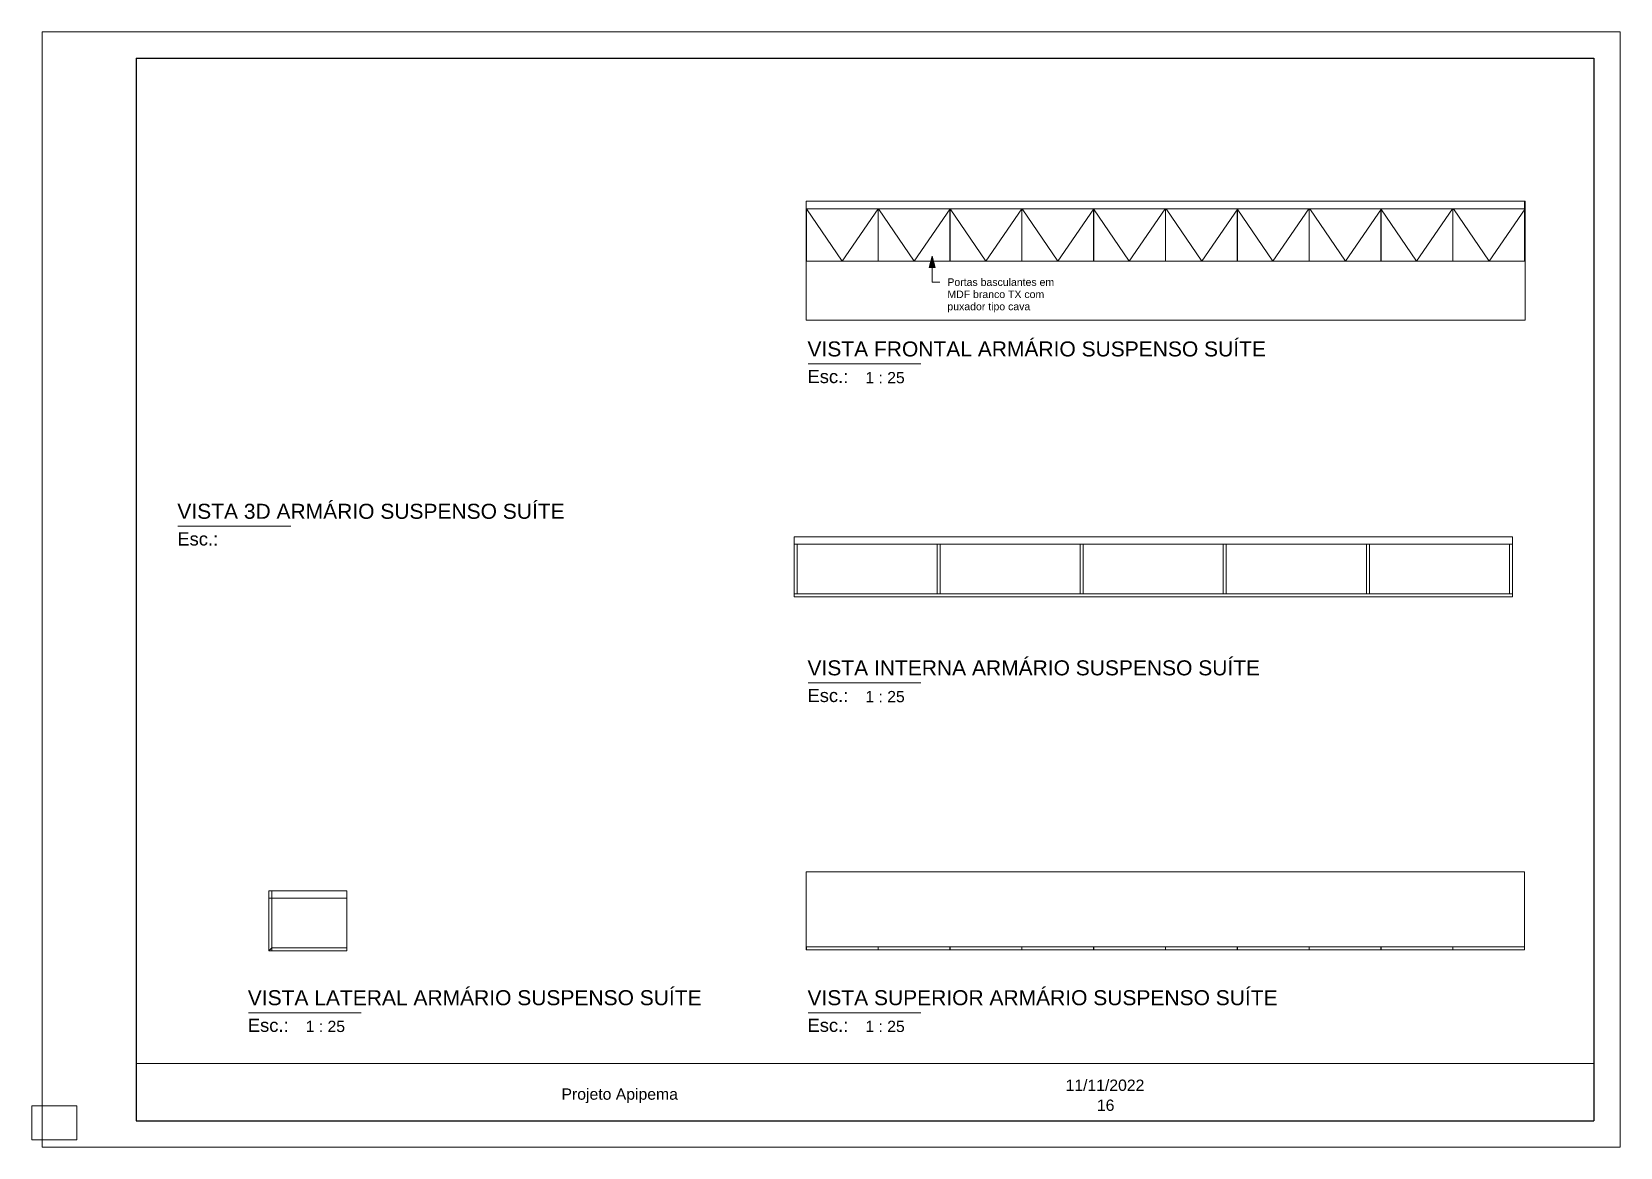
# Paper-space layout 'Layout1' of a CAD drawing. Header units: millimetres. Extents: x 0 to 423, y -2 to 295.
# The model-space entities are those that its viewports show. They can reach past a viewport. Long polylines and large blocks are cut down to what shows.
import ezdxf

# ---------------------------------------------------------------- set-up
doc = ezdxf.new("R2010")
doc.units = ezdxf.units.MM
doc.linetypes.add('Overhead', pattern=[3.96875, 2.38125, -1.5875])
for name, color, linetype, lineweight in [('A-FLOR-OVHD', 1, 'Overhead', 9), ('G-ANNO-TEXT', 231, 'Continuous', 9), ('G-ANNO-TTLB', 6, 'Continuous', 9), ('G-ANNO-TTLB-MEDM', 33, 'Continuous', 25), ('G-ANNO-TTLB-THIN', 151, 'Continuous', 9), ('I-FURN', 30, 'Continuous', 9)]:
    doc.layers.add(name, color=color, linetype=linetype, lineweight=lineweight)
doc.layers.add('G-ANNO-NPLT', color=191, linetype='Continuous', plot=False)
doc.styles.add('Arial', font='arial.ttf', dxfattribs={"height": 50})
doc.styles.add('Arial_1', font='arial.ttf', dxfattribs={"height": 3})
doc.styles.add('Arial_2', font='arial.ttf', dxfattribs={"height": 3.5})
doc.styles.add('Arial_3', font='arial.ttf', dxfattribs={"height": 4})
picture_1 = doc.add_image_def('image1.png', size_in_pixel=(4961, 196))

# ---------------------------------------------------------------- blocks, each defined once
blk = doc.blocks.new('CRT_A3 métrico Paisagem - CRT_A3 métrico Paisagem-1077155-ARMÁRIO SUSPENSO SUÍTE')
at = {"layer": 'G-ANNO-TTLB-MEDM'}
for p, q in [((27.79, 288), (27.79, 5)), ((27.79, 288), (415.79, 288)), ((415.79, 288), (415.79, 5)), ((27.79, 5), (415.79, 5))]:
    blk.add_line(p, q, dxfattribs=at)
at = {"layer": 'G-ANNO-TTLB-THIN'}
for p, q in [((2.79, 295), (2.79, -2)), ((422.79, 295), (2.79, 295)), ((422.79, -2), (422.79, 295)), ((2.79, -2), (422.79, -2))]:
    blk.add_line(p, q, dxfattribs=at)
at = {"layer": 'G-ANNO-TTLB'}
image = blk.add_image(picture_1, insert=(27.79, 5), size_in_units=(388.02, 15.33), dxfattribs=at)
image.dxf.flags = 7
blk = doc.blocks.new('Viewport - Título Horizontal-913277-ARMÁRIO SUSPENSO SUÍTE')
at = {"layer": 'G-ANNO-TTLB'}
blk.add_line((4.19, 0.19), (34.19, 0.19), dxfattribs=at)
at = {"layer": 'G-ANNO-TTLB', "insert": (4.03, -1.42), "char_height": 3.5, "width": 13.4683, "attachment_point": 1, "style": 'Arial_2'}
blk.add_mtext('Esc.:', dxfattribs=at)
blk = doc.blocks.new('RACK-BANCO QUARTO22 - RACK-BANCO QUARTO 2-4992191-VISTA SUPERIOR ARMÁRIO SUSPENSO SUÍTE')
at = {"layer": 'I-FURN'}
for p, q in [((8254.06, 7475.38), (8254.06, 6975.38)), ((13034.06, 7475.38), (8254.06, 7475.38)), ((13034.06, 6975.38), (13034.06, 7475.38)), ((8254.06, 6975.38), (13034.06, 6975.38)), ((8255.06, 6975.38), (8255.06, 6955.38)), ((8732.06, 6975.38), (8732.06, 6955.38)), ((8733.06, 6975.38), (8733.06, 6955.38)), ((9210.06, 6975.38), (9210.06, 6955.38)), ((9211.06, 6975.38), (9211.06, 6955.38)), ((9688.06, 6975.38), (9688.06, 6955.38)), ((9689.06, 6975.38), (9689.06, 6955.38)), ((10166.06, 6975.38), (10166.06, 6955.38)), ((10167.06, 6975.38), (10167.06, 6955.38)), ((10644.06, 6975.38), (10644.06, 6955.38)), ((10645.06, 6975.38), (10645.06, 6955.38)), ((11122.06, 6975.38), (11122.06, 6955.38)), ((11123.06, 6975.38), (11123.06, 6955.38)), ((11600.06, 6975.38), (11600.06, 6955.38)), ((11601.06, 6975.38), (11601.06, 6955.38)), ((12078.06, 6975.38), (12078.06, 6955.38)), ((12079.06, 6975.38), (12079.06, 6955.38)), ((12556.06, 6975.38), (12556.06, 6955.38)), ((12557.06, 6975.38), (12557.06, 6955.38)), ((13034.06, 6975.38), (13034.06, 6955.38)), ((8732.06, 6955.38), (8255.06, 6955.38)), ((9210.06, 6955.38), (8733.06, 6955.38)), ((9688.06, 6955.38), (9211.06, 6955.38)), ((10166.06, 6955.38), (9689.06, 6955.38)), ((10644.06, 6955.38), (10167.06, 6955.38)), ((11122.06, 6955.38), (10645.06, 6955.38)), ((11600.06, 6955.38), (11123.06, 6955.38)), ((12078.06, 6955.38), (11601.06, 6955.38)), ((12556.06, 6955.38), (12079.06, 6955.38)), ((13034.06, 6955.38), (12557.06, 6955.38))]:
    blk.add_line(p, q, dxfattribs=at)
blk = doc.blocks.new('RACK-BANCO QUARTO22 - RACK-BANCO QUARTO 2-4992191-VISTA INTERNA ARMÁRIO SUSPENSO SUÍTE')
at = {"layer": 'I-FURN'}
for p, q in [((-13034.06, 2980), (-8254.06, 2980)), ((-13034.06, 2980), (-13034.06, 2930)), ((-8254.06, 2930), (-8254.06, 2980)), ((-13014.06, 2930), (-13034.06, 2930)), ((-13034.06, 2930), (-13034.06, 2580)), ((-13014.06, 2930), (-13034.06, 2930)), ((-13034.06, 2930), (-13034.06, 2600)), ((-8254.06, 2930), (-13034.06, 2930)), ((-8274.06, 2930), (-13014.06, 2930)), ((-13014.06, 2930), (-13014.06, 2600)), ((-13014.06, 2600), (-13014.06, 2930)), ((-13014.06, 2600), (-13014.06, 2930)), ((-12062.06, 2930), (-12082.06, 2930)), ((-12082.06, 2930), (-12082.06, 2600)), ((-12062.06, 2600), (-12062.06, 2930)), ((-11110.06, 2930), (-11130.06, 2930)), ((-11130.06, 2930), (-11130.06, 2600)), ((-11110.06, 2600), (-11110.06, 2930)), ((-10158.06, 2930), (-10178.06, 2930)), ((-10178.06, 2930), (-10178.06, 2600)), ((-10158.06, 2600), (-10158.06, 2930)), ((-9206.06, 2930), (-9226.06, 2930)), ((-9226.06, 2930), (-9226.06, 2600)), ((-9206.06, 2600), (-9206.06, 2930)), ((-8274.06, 2600), (-8274.06, 2930)), ((-8254.06, 2930), (-8274.06, 2930)), ((-8274.06, 2930), (-8274.06, 2600)), ((-8254.06, 2930), (-8274.06, 2930)), ((-8274.06, 2930), (-8274.06, 2600)), ((-8254.06, 2580), (-8254.06, 2930)), ((-8254.06, 2600), (-8254.06, 2930)), ((-13034.06, 2600), (-13014.06, 2600)), ((-13014.06, 2600), (-8274.06, 2600)), ((-8274.06, 2600), (-13014.06, 2600)), ((-12082.06, 2600), (-12062.06, 2600)), ((-11130.06, 2600), (-11110.06, 2600)), ((-10178.06, 2600), (-10158.06, 2600)), ((-9226.06, 2600), (-9206.06, 2600)), ((-8274.06, 2600), (-8254.06, 2600)), ((-13034.06, 2580), (-8254.06, 2580))]:
    blk.add_line(p, q, dxfattribs=at)
blk = doc.blocks.new('RACK-BANCO QUARTO22 - RACK-BANCO QUARTO 2-4992191-VISTA FRONTAL ARMÁRIO SUSPENSO SUÍTE')
at = {"layer": 'I-FURN'}
for p, q in [((8254.06, 2980), (13034.06, 2980)), ((8254.06, 2980), (8254.06, 2930)), ((13034.06, 2980), (13034.06, 2930)), ((8255.06, 2930), (8254.06, 2930)), ((8254.06, 2930), (8254.06, 2580)), ((8254.06, 2930), (8254.06, 2600)), ((8255.06, 2930), (8254.06, 2930)), ((8255.06, 2930), (8254.06, 2930)), ((8732.06, 2930), (8255.06, 2930)), ((8255.06, 2930), (8255.06, 2580)), ((8732.06, 2580), (8732.06, 2930)), ((8733.06, 2930), (8732.06, 2930)), ((9210.06, 2930), (8733.06, 2930)), ((8733.06, 2930), (8733.06, 2580)), ((9210.06, 2580), (9210.06, 2930)), ((9211.06, 2930), (9210.06, 2930)), ((9211.06, 2930), (9210.06, 2930)), ((9688.06, 2930), (9211.06, 2930)), ((9211.06, 2930), (9211.06, 2580)), ((9688.06, 2580), (9688.06, 2930)), ((9689.06, 2930), (9688.06, 2930)), ((10166.06, 2930), (9689.06, 2930)), ((9689.06, 2930), (9689.06, 2580)), ((10166.06, 2580), (10166.06, 2930)), ((10167.06, 2930), (10166.06, 2930)), ((10167.06, 2930), (10166.06, 2930)), ((10644.06, 2930), (10167.06, 2930)), ((10167.06, 2930), (10167.06, 2580)), ((10644.06, 2580), (10644.06, 2930)), ((10645.06, 2930), (10644.06, 2930)), ((11122.06, 2930), (10645.06, 2930)), ((10645.06, 2930), (10645.06, 2580)), ((11122.06, 2580), (11122.06, 2930)), ((11123.06, 2930), (11122.06, 2930)), ((11123.06, 2930), (11122.06, 2930)), ((11600.06, 2930), (11123.06, 2930)), ((11123.06, 2930), (11123.06, 2580)), ((11600.06, 2580), (11600.06, 2930)), ((11601.06, 2930), (11600.06, 2930)), ((12078.06, 2930), (11601.06, 2930)), ((11601.06, 2930), (11601.06, 2580)), ((12078.06, 2580), (12078.06, 2930)), ((12079.06, 2930), (12078.06, 2930)), ((12079.06, 2930), (12078.06, 2930)), ((12556.06, 2930), (12079.06, 2930)), ((12079.06, 2930), (12079.06, 2580)), ((12556.06, 2580), (12556.06, 2930)), ((12557.06, 2930), (12556.06, 2930)), ((13034.06, 2930), (12557.06, 2930)), ((12557.06, 2930), (12557.06, 2580)), ((13034.06, 2580), (13034.06, 2930)), ((8254.06, 2600), (8255.06, 2600)), ((8733.06, 2600), (8732.06, 2600)), ((9211.06, 2600), (9210.06, 2600)), ((9210.06, 2600), (9211.06, 2600)), ((9689.06, 2600), (9688.06, 2600)), ((10167.06, 2600), (10166.06, 2600)), ((10166.06, 2600), (10167.06, 2600)), ((10645.06, 2600), (10644.06, 2600)), ((11123.06, 2600), (11122.06, 2600)), ((11122.06, 2600), (11123.06, 2600)), ((11601.06, 2600), (11600.06, 2600)), ((12079.06, 2600), (12078.06, 2600)), ((12078.06, 2600), (12079.06, 2600)), ((12557.06, 2600), (12556.06, 2600)), ((8254.06, 2580), (8255.06, 2580)), ((8255.06, 2580), (8732.06, 2580)), ((8732.06, 2580), (8733.06, 2580)), ((8733.06, 2580), (9210.06, 2580)), ((9210.06, 2580), (9211.06, 2580)), ((9211.06, 2580), (9688.06, 2580)), ((9688.06, 2580), (9689.06, 2580)), ((9689.06, 2580), (10166.06, 2580)), ((10166.06, 2580), (10167.06, 2580)), ((10167.06, 2580), (10644.06, 2580)), ((10644.06, 2580), (10645.06, 2580)), ((10645.06, 2580), (11122.06, 2580)), ((11122.06, 2580), (11123.06, 2580)), ((11123.06, 2580), (11600.06, 2580)), ((11600.06, 2580), (11601.06, 2580)), ((11601.06, 2580), (12078.06, 2580)), ((12078.06, 2580), (12079.06, 2580)), ((12079.06, 2580), (12556.06, 2580)), ((12556.06, 2580), (12557.06, 2580)), ((12557.06, 2580), (13034.06, 2580))]:
    blk.add_line(p, q, dxfattribs=at)
blk = doc.blocks.new('RACK-BANCO QUARTO22 - RACK-BANCO QUARTO 2-4992191-VISTA LATERAL ARMÁRIO SUSPENSO SUÍTE')
at = {"layer": 'I-FURN'}
for p, q in [((6975.38, 2980), (7475.38, 2980)), ((6975.38, 2980), (6975.38, 2930)), ((7475.38, 2980), (7475.38, 2930)), ((6955.38, 2580), (6955.38, 2930)), ((6975.38, 2930), (6955.38, 2930)), ((6975.38, 2930), (6975.38, 2600)), ((6975.38, 2580), (6975.38, 2930)), ((7475.38, 2930), (6975.38, 2930)), ((6975.38, 2600), (6975.38, 2930)), ((7475.38, 2930), (6975.38, 2930)), ((7475.38, 2930), (6975.38, 2930)), ((7475.38, 2930), (7475.38, 2580)), ((7475.38, 2930), (7475.38, 2600)), ((6955.38, 2580), (6975.38, 2600)), ((7475.38, 2600), (6975.38, 2600)), ((7475.38, 2580), (6975.38, 2580))]:
    blk.add_line(p, q, dxfattribs=at)

msp = doc.modelspace()

# ---------------------------------------------------------------- hatches: boundary and pattern name
at = {"layer": 'G-ANNO-TEXT'}
msp.add_hatch(color=7, dxfattribs=at).paths.add_polyline_path([(16130.99, 2614.27), (16110.89, 2539.27), (16151.08, 2539.27)])

# ---------------------------------------------------------------- linework, layer by layer
at = {"layer": 'A-FLOR-OVHD'}
for p, q in [((15293.57, 2930), (15532.07, 2580)), ((15532.07, 2580), (15770.57, 2930)), ((16011.07, 2580), (15772.57, 2930)), ((16249.57, 2930), (16011.07, 2580)), ((16249.57, 2930), (16488.07, 2580)), ((16488.07, 2580), (16726.57, 2930)), ((16967.07, 2580), (16728.57, 2930)), ((17205.57, 2930), (16967.07, 2580)), ((17203.57, 2930), (17442.07, 2580)), ((17442.07, 2580), (17680.57, 2930)), ((17925.07, 2580), (17686.57, 2930)), ((18163.57, 2930), (17925.07, 2580)), ((18159.57, 2930), (18398.07, 2580)), ((18398.07, 2580), (18636.57, 2930)), ((18881.07, 2580), (18642.57, 2930)), ((19119.57, 2930), (18881.07, 2580)), ((19115.57, 2930), (19354.07, 2580)), ((19354.07, 2580), (19592.57, 2930)), ((19837.07, 2580), (19598.57, 2930)), ((20075.57, 2930), (19837.07, 2580))]:
    msp.add_line(p, q, dxfattribs=at)
at = {"layer": 'G-ANNO-TEXT', "color": 7}
for p, q in [((16130.99, 2614.27), (16110.89, 2539.27)), ((16151.08, 2539.27), (16130.99, 2614.27)), ((16130.99, 2614.27), (16130.99, 2441.16)), ((16110.89, 2539.27), (16151.08, 2539.27)), ((16130.99, 2441.16), (16180.92, 2441.16))]:
    msp.add_line(p, q, dxfattribs=at)

# ---------------------------------------------------------------- block references
at = {"layer": 'I-FURN'}
for name, p in [('RACK-BANCO QUARTO22 - RACK-BANCO QUARTO 2-4992191-VISTA SUPERIOR ARMÁRIO SUSPENSO SUÍTE', (-3477.78, 0)), ('RACK-BANCO QUARTO22 - RACK-BANCO QUARTO 2-4992191-VISTA INTERNA ARMÁRIO SUSPENSO SUÍTE', (23068.33, 0)), ('RACK-BANCO QUARTO22 - RACK-BANCO QUARTO 2-4992191-VISTA FRONTAL ARMÁRIO SUSPENSO SUÍTE', (7038.52, 0)), ('RACK-BANCO QUARTO22 - RACK-BANCO QUARTO 2-4992191-VISTA LATERAL ARMÁRIO SUSPENSO SUÍTE', (13172.19, 0))]:
    msp.add_blockref(name, p, dxfattribs=at)

# ---------------------------------------------------------------- texts
at = {"layer": 'G-ANNO-TEXT', "color": 7, "char_height": 50, "attachment_point": 1, "style": 'Arial'}
for s, insert, width in [('Portas basculantes em ', (16231.72, 2466.16), 907.9111), ('MDF branco TX com ', (16231.72, 2385.13), 819.7255), ('puxador tipo cava', (16231.72, 2304.1), 687.447)]:
    msp.add_mtext(s, dxfattribs=dict(at, insert=insert, width=width))

psp = doc.layouts.get("Layout1")

# ---------------------------------------------------------------- block references
at = {"layer": 'G-ANNO-TTLB'}
for name, p in [('CRT_A3 métrico Paisagem - CRT_A3 métrico Paisagem-1077155-ARMÁRIO SUSPENSO SUÍTE', (0, 0)), ('Viewport - Título Horizontal-913277-ARMÁRIO SUSPENSO SUÍTE', (202.44, 206.37)), ('Viewport - Título Horizontal-913277-ARMÁRIO SUSPENSO SUÍTE', (34.72, 163.13)), ('Viewport - Título Horizontal-913277-ARMÁRIO SUSPENSO SUÍTE', (202.44, 121.45)), ('Viewport - Título Horizontal-913277-ARMÁRIO SUSPENSO SUÍTE', (53.47, 33.64)), ('Viewport - Título Horizontal-913277-ARMÁRIO SUSPENSO SUÍTE', (202.44, 33.64))]:
    psp.add_blockref(name, p, dxfattribs=at)

# ---------------------------------------------------------------- texts
at = {"layer": 'G-ANNO-TTLB', "attachment_point": 1}
for s, insert, char_height, width, style in [('VISTA FRONTAL ARMÁRIO SUSPENSO SUÍTE', (206.47, 212.55), 4, 149.1139, 'Arial_3'), (' 1 : 25', (220.7, 204.41), 3, 14.4304, 'Arial_1'), ('VISTA 3D ARMÁRIO SUSPENSO SUÍTE', (38.75, 169.32), 4, 126.0253, 'Arial_3'), ('VISTA INTERNA ARMÁRIO SUSPENSO SUÍTE', (206.47, 127.64), 4, 147.27, 'Arial_3'), (' 1 : 25', (220.7, 119.49), 3, 14.4304, 'Arial_1'), ('VISTA LATERAL ARMÁRIO SUSPENSO SUÍTE', (57.5, 39.82), 4, 147.6708, 'Arial_3'), ('VISTA SUPERIOR ARMÁRIO SUSPENSO SUÍTE', (206.47, 39.82), 4, 152.962, 'Arial_3'), (' 1 : 25', (71.73, 31.68), 3, 14.4304, 'Arial_1'), (' 1 : 25', (220.7, 31.68), 3, 14.4304, 'Arial_1'), ('Projeto Apipema', (141, 13.65), 3, 38.4008, 'Arial_1'), ('11/11/2022', (275.16, 16.01), 3, 25.9747, 'Arial_1'), ('16', (283.5, 10.69), 3, 5.7721, 'Arial_1')]:
    psp.add_mtext(s, dxfattribs=dict(at, insert=insert, char_height=char_height, width=width, style=style))

# ---------------------------------------------------------------- viewports
at = {"layer": '0'}
psp.add_viewport(center=(6, 4.5), size=(12, 9), view_center_point=(6, 4.5), view_height=12, dxfattribs=at)
at = {"layer": 'G-ANNO-NPLT'}
for center, size, view_center_point, view_height, status in [((301.8, 234.03), (191.32, 31.726), (17684.07, 2583.42), 793.1509, 5), ((298.5, 152.55), (191.2, 16), (12424.27, 2780), 400, 4), ((301.74, 60.93), (191.2, 20.8), (7166.27, 7215.38), 520, 3), ((73.49, 58.28), (20.8, 16), (20387.57, 2780), 400, 6)]:
    psp.add_viewport(center=center, size=size, view_center_point=view_center_point, view_height=view_height, status=status, dxfattribs=at)

doc.saveas('drawing.dxf')
